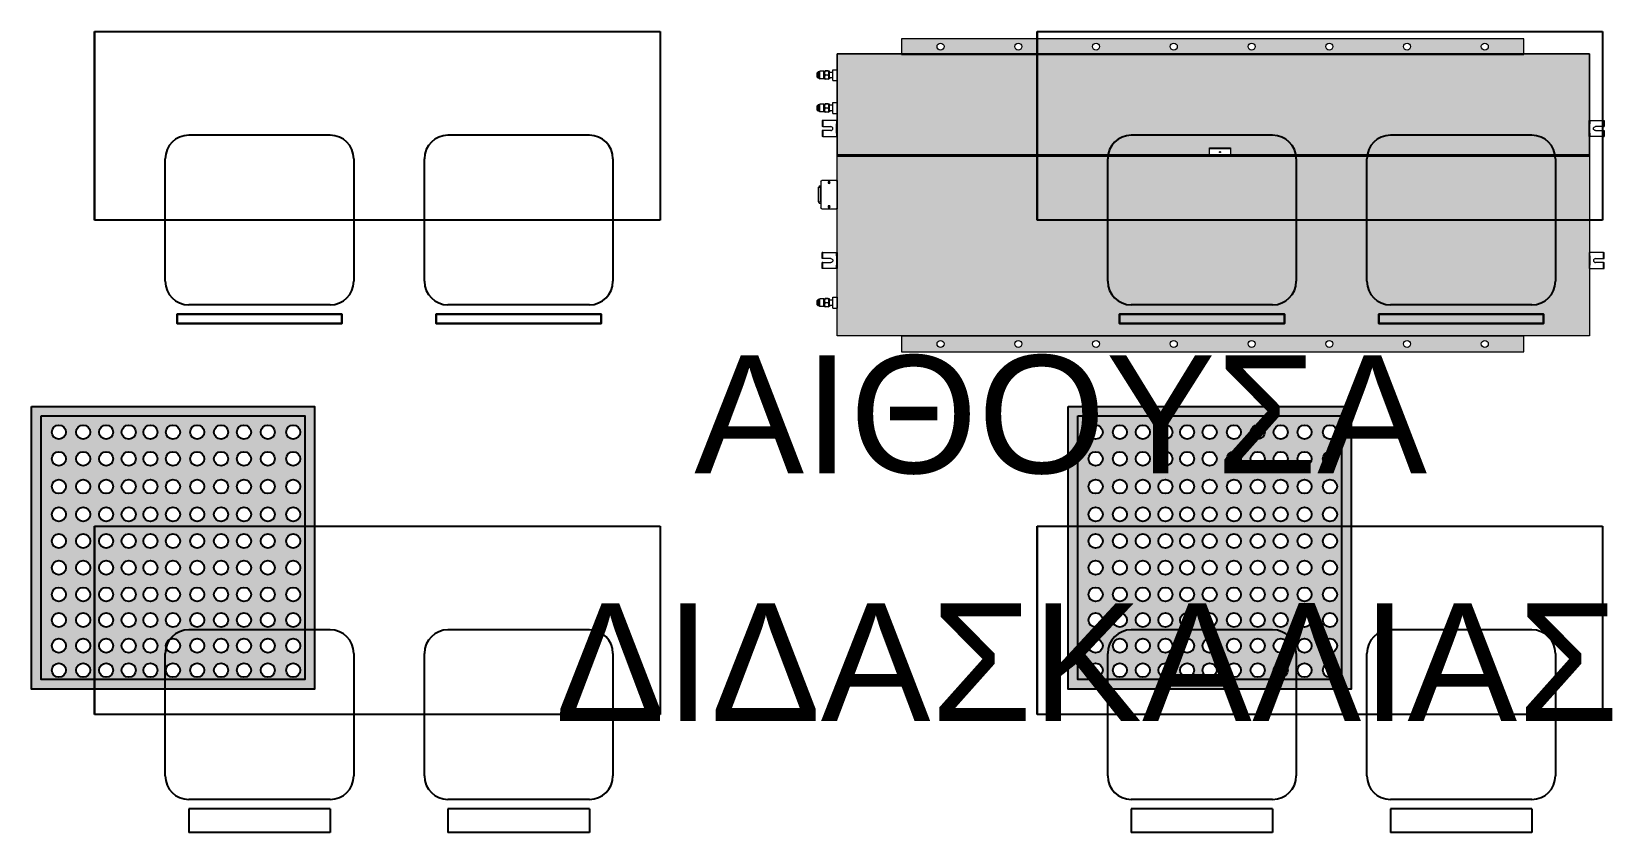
# Model space of a CAD drawing. Header units: metres. Extents: x -11 to 85, y -301 to 135.
# Drawn here: x 41.6 to 44.955, y -54.554 to -52.854 of the extents above; entities that cross this region are included whole.
import ezdxf

# ---------------------------------------------------------------- set-up
doc = ezdxf.new("R2010")
doc.units = ezdxf.units.M
doc.header["$LTSCALE"] = 0.036
doc.layers.add('arxitek borofos', color=252, linetype='Continuous')
doc.layers.add('HLEK_FL001_SYMBOLS', color=230, linetype='Continuous')
doc.layers.add('axel', color=170, linetype='Continuous', lineweight=0)
doc.styles.add('COMU-N', font='arial.ttf')

# ---------------------------------------------------------------- blocks, each defined once
blk = doc.blocks.new('led 46W tetragono')
at = {"layer": 'HLEK_FL001_SYMBOLS'}
h = blk.add_hatch(color=256, dxfattribs=at)
h.dxf.hatch_style = 1
h.paths.add_polyline_path([(104.7283, -8.1225), (104.7283, -8.7225), (105.3283, -8.7225), (105.3283, -8.1225)])
h.paths.add_polyline_path([(105.3083, -8.1425), (105.3083, -8.7025), (104.7483, -8.7025), (104.7483, -8.1425)], flags=16)
h.paths.add_polyline_path([(104.9493, -8.1771, -1), (104.9193, -8.1771, -1)], flags=0)
h.paths.add_polyline_path([(104.9954, -8.1771, -1), (104.9654, -8.1771, -1)], flags=0)
h.paths.add_polyline_path([(104.9014, -8.1771, -1), (104.8714, -8.1771, -1)], flags=0)
h.paths.add_polyline_path([(105.0432, -8.1771, -1), (105.0133, -8.1771, -1)], flags=0)
h.paths.add_polyline_path([(104.9493, -8.2338, -1), (104.9193, -8.2338, -1)], flags=0)
h.paths.add_polyline_path([(104.9954, -8.2338, -1), (104.9654, -8.2338, -1)], flags=0)
h.paths.add_polyline_path([(104.9014, -8.2338, -1), (104.8714, -8.2338, -1)], flags=0)
h.paths.add_polyline_path([(104.8526, -8.1771, -1), (104.8227, -8.1771, -1)], flags=0)
h.paths.add_polyline_path([(105.0432, -8.2338, -1), (105.0133, -8.2338, -1)], flags=0)
h.paths.add_polyline_path([(105.0946, -8.1771, -1), (105.0647, -8.1771, -1)], flags=0)
h.paths.add_polyline_path([(104.8526, -8.2338, -1), (104.8227, -8.2338, -1)], flags=0)
h.paths.add_polyline_path([(105.0946, -8.2338, -1), (105.0647, -8.2338, -1)], flags=0)
h.paths.add_polyline_path([(104.9493, -8.2927, -1), (104.9193, -8.2927, -1)], flags=0)
h.paths.add_polyline_path([(104.9954, -8.2927, -1), (104.9654, -8.2927, -1)], flags=0)
h.paths.add_polyline_path([(104.8012, -8.1771, -1), (104.7713, -8.1771, -1)], flags=0)
h.paths.add_polyline_path([(104.9014, -8.2927, -1), (104.8714, -8.2927, -1)], flags=0)
h.paths.add_polyline_path([(105.0432, -8.2927, -1), (105.0133, -8.2927, -1)], flags=0)
h.paths.add_polyline_path([(105.1452, -8.1771, -1), (105.1152, -8.1771, -1)], flags=0)
h.paths.add_polyline_path([(104.8012, -8.2338, -1), (104.7713, -8.2338, -1)], flags=0)
h.paths.add_polyline_path([(104.8526, -8.2927, -1), (104.8227, -8.2927, -1)], flags=0)
h.paths.add_polyline_path([(105.1452, -8.2338, -1), (105.1152, -8.2338, -1)], flags=0)
h.paths.add_polyline_path([(105.0946, -8.2927, -1), (105.0647, -8.2927, -1)], flags=0)
h.paths.add_polyline_path([(104.9493, -8.3517, -1), (104.9193, -8.3517, -1)], flags=0)
h.paths.add_polyline_path([(104.9954, -8.3517, -1), (104.9654, -8.3517, -1)], flags=0)
h.paths.add_polyline_path([(105.1939, -8.1771, -1), (105.164, -8.1771, -1)], flags=0)
h.paths.add_polyline_path([(104.9014, -8.3517, -1), (104.8714, -8.3517, -1)], flags=0)
h.paths.add_polyline_path([(105.0432, -8.3517, -1), (105.0133, -8.3517, -1)], flags=0)
h.paths.add_polyline_path([(104.8012, -8.2927, -1), (104.7713, -8.2927, -1)], flags=0)
h.paths.add_polyline_path([(105.1452, -8.2927, -1), (105.1152, -8.2927, -1)], flags=0)
h.paths.add_polyline_path([(105.1939, -8.2338, -1), (105.164, -8.2338, -1)], flags=0)
h.paths.add_polyline_path([(104.8526, -8.3517, -1), (104.8227, -8.3517, -1)], flags=0)
h.paths.add_polyline_path([(105.0946, -8.3517, -1), (105.0647, -8.3517, -1)], flags=0)
h.paths.add_polyline_path([(105.1939, -8.2927, -1), (105.164, -8.2927, -1)], flags=0)
h.paths.add_polyline_path([(105.2445, -8.1771, -1), (105.2145, -8.1771, -1)], flags=0)
h.paths.add_polyline_path([(104.8012, -8.3517, -1), (104.7713, -8.3517, -1)], flags=0)
h.paths.add_polyline_path([(104.9493, -8.4083, -1), (104.9193, -8.4083, -1)], flags=0)
h.paths.add_polyline_path([(104.9954, -8.4083, -1), (104.9654, -8.4083, -1)], flags=0)
h.paths.add_polyline_path([(105.1452, -8.3517, -1), (105.1152, -8.3517, -1)], flags=0)
h.paths.add_polyline_path([(104.9014, -8.4083, -1), (104.8714, -8.4083, -1)], flags=0)
h.paths.add_polyline_path([(105.0432, -8.4083, -1), (105.0133, -8.4083, -1)], flags=0)
h.paths.add_polyline_path([(105.2445, -8.2338, -1), (105.2145, -8.2338, -1)], flags=0)
h.paths.add_polyline_path([(104.8526, -8.4083, -1), (104.8227, -8.4083, -1)], flags=0)
h.paths.add_polyline_path([(105.0946, -8.4083, -1), (105.0647, -8.4083, -1)], flags=0)
h.paths.add_polyline_path([(105.1939, -8.3517, -1), (105.164, -8.3517, -1)], flags=0)
h.paths.add_polyline_path([(105.2445, -8.2927, -1), (105.2145, -8.2927, -1)], flags=0)
h.paths.add_polyline_path([(104.8012, -8.4083, -1), (104.7713, -8.4083, -1)], flags=0)
h.paths.add_polyline_path([(105.1452, -8.4083, -1), (105.1152, -8.4083, -1)], flags=0)
h.paths.add_polyline_path([(105.2985, -8.1771, -1), (105.2686, -8.1771, -1)], flags=0)
h.paths.add_polyline_path([(104.9493, -8.465, -1), (104.9193, -8.465, -1)], flags=0)
h.paths.add_polyline_path([(104.9954, -8.465, -1), (104.9654, -8.465, -1)], flags=0)
h.paths.add_polyline_path([(104.9014, -8.465, -1), (104.8714, -8.465, -1)], flags=0)
h.paths.add_polyline_path([(105.0432, -8.465, -1), (105.0133, -8.465, -1)], flags=0)
h.paths.add_polyline_path([(105.2985, -8.2338, -1), (105.2686, -8.2338, -1)], flags=0)
h.paths.add_polyline_path([(105.2445, -8.3517, -1), (105.2145, -8.3517, -1)], flags=0)
h.paths.add_polyline_path([(104.8526, -8.465, -1), (104.8227, -8.465, -1)], flags=0)
h.paths.add_polyline_path([(105.1939, -8.4083, -1), (105.164, -8.4083, -1)], flags=0)
h.paths.add_polyline_path([(105.0946, -8.465, -1), (105.0647, -8.465, -1)], flags=0)
h.paths.add_polyline_path([(105.2985, -8.2927, -1), (105.2686, -8.2927, -1)], flags=0)
h.paths.add_polyline_path([(104.8012, -8.465, -1), (104.7713, -8.465, -1)], flags=0)
h.paths.add_polyline_path([(105.1452, -8.465, -1), (105.1152, -8.465, -1)], flags=0)
h.paths.add_polyline_path([(105.2445, -8.4083, -1), (105.2145, -8.4083, -1)], flags=0)
h.paths.add_polyline_path([(104.9493, -8.5217, -1), (104.9193, -8.5217, -1)], flags=0)
h.paths.add_polyline_path([(104.9954, -8.5217, -1), (104.9654, -8.5217, -1)], flags=0)
h.paths.add_polyline_path([(105.2985, -8.3517, -1), (105.2686, -8.3517, -1)], flags=0)
h.paths.add_polyline_path([(104.9014, -8.5217, -1), (104.8714, -8.5217, -1)], flags=0)
h.paths.add_polyline_path([(105.0432, -8.5217, -1), (105.0133, -8.5217, -1)], flags=0)
h.paths.add_polyline_path([(105.1939, -8.465, -1), (105.164, -8.465, -1)], flags=0)
h.paths.add_polyline_path([(104.8526, -8.5217, -1), (104.8227, -8.5217, -1)], flags=0)
h.paths.add_polyline_path([(105.0946, -8.5217, -1), (105.0647, -8.5217, -1)], flags=0)
h.paths.add_polyline_path([(104.8012, -8.5217, -1), (104.7713, -8.5217, -1)], flags=0)
h.paths.add_polyline_path([(105.1452, -8.5217, -1), (105.1152, -8.5217, -1)], flags=0)
h.paths.add_polyline_path([(105.2985, -8.4083, -1), (105.2686, -8.4083, -1)], flags=0)
h.paths.add_polyline_path([(105.2445, -8.465, -1), (105.2145, -8.465, -1)], flags=0)
h.paths.add_polyline_path([(104.9493, -8.5761, -1), (104.9193, -8.5761, -1)], flags=0)
h.paths.add_polyline_path([(104.9954, -8.5761, -1), (104.9654, -8.5761, -1)], flags=0)
h.paths.add_polyline_path([(105.1939, -8.5217, -1), (105.164, -8.5217, -1)], flags=0)
h.paths.add_polyline_path([(104.9014, -8.5761, -1), (104.8714, -8.5761, -1)], flags=0)
h.paths.add_polyline_path([(105.0432, -8.5761, -1), (105.0133, -8.5761, -1)], flags=0)
h.paths.add_polyline_path([(104.8526, -8.5761, -1), (104.8227, -8.5761, -1)], flags=0)
h.paths.add_polyline_path([(105.0946, -8.5761, -1), (105.0647, -8.5761, -1)], flags=0)
h.paths.add_polyline_path([(105.2985, -8.465, -1), (105.2686, -8.465, -1)], flags=0)
h.paths.add_polyline_path([(104.8012, -8.5761, -1), (104.7713, -8.5761, -1)], flags=0)
h.paths.add_polyline_path([(105.2445, -8.5217, -1), (105.2145, -8.5217, -1)], flags=0)
h.paths.add_polyline_path([(105.1452, -8.5761, -1), (105.1152, -8.5761, -1)], flags=0)
h.paths.add_polyline_path([(105.1939, -8.5761, -1), (105.164, -8.5761, -1)], flags=0)
h.paths.add_polyline_path([(104.9493, -8.6305, -1), (104.9193, -8.6305, -1)], flags=0)
h.paths.add_polyline_path([(104.9954, -8.6305, -1), (104.9654, -8.6305, -1)], flags=0)
h.paths.add_polyline_path([(104.9014, -8.6305, -1), (104.8714, -8.6305, -1)], flags=0)
h.paths.add_polyline_path([(105.0432, -8.6305, -1), (105.0133, -8.6305, -1)], flags=0)
h.paths.add_polyline_path([(105.2985, -8.5217, -1), (105.2686, -8.5217, -1)], flags=0)
h.paths.add_polyline_path([(104.8526, -8.6305, -1), (104.8227, -8.6305, -1)], flags=0)
h.paths.add_polyline_path([(105.0946, -8.6305, -1), (105.0647, -8.6305, -1)], flags=0)
h.paths.add_polyline_path([(105.2445, -8.5761, -1), (105.2145, -8.5761, -1)], flags=0)
h.paths.add_polyline_path([(104.8012, -8.6305, -1), (104.7713, -8.6305, -1)], flags=0)
h.paths.add_polyline_path([(105.1452, -8.6305, -1), (105.1152, -8.6305, -1)], flags=0)
h.paths.add_polyline_path([(105.1939, -8.6305, -1), (105.164, -8.6305, -1)], flags=0)
h.paths.add_polyline_path([(104.9493, -8.6826, -1), (104.9193, -8.6826, -1)], flags=0)
h.paths.add_polyline_path([(104.9954, -8.6826, -1), (104.9654, -8.6826, -1)], flags=0)
h.paths.add_polyline_path([(105.2985, -8.5761, -1), (105.2686, -8.5761, -1)], flags=0)
h.paths.add_polyline_path([(104.9014, -8.6826, -1), (104.8714, -8.6826, -1)], flags=0)
h.paths.add_polyline_path([(105.0432, -8.6826, -1), (105.0133, -8.6826, -1)], flags=0)
h.paths.add_polyline_path([(104.8526, -8.6826, -1), (104.8227, -8.6826, -1)], flags=0)
h.paths.add_polyline_path([(105.0946, -8.6826, -1), (105.0647, -8.6826, -1)], flags=0)
h.paths.add_polyline_path([(105.2445, -8.6305, -1), (105.2145, -8.6305, -1)], flags=0)
h.paths.add_polyline_path([(104.8012, -8.6826, -1), (104.7713, -8.6826, -1)], flags=0)
h.paths.add_polyline_path([(105.1452, -8.6826, -1), (105.1152, -8.6826, -1)], flags=0)
h.paths.add_polyline_path([(105.1939, -8.6826, -1), (105.164, -8.6826, -1)], flags=0)
h.paths.add_polyline_path([(105.2985, -8.6305, -1), (105.2686, -8.6305, -1)], flags=0)
h.paths.add_polyline_path([(105.2445, -8.6826, -1), (105.2145, -8.6826, -1)], flags=0)
h.paths.add_polyline_path([(105.2985, -8.6826, -1), (105.2686, -8.6826, -1)], flags=0)
h = blk.add_hatch(color=181, dxfattribs=at)
h.dxf.hatch_style = 1
h.paths.add_polyline_path([(104.7483, -8.1425), (104.7483, -8.7025), (105.3083, -8.7025), (105.3083, -8.1425)])
h.paths.add_polyline_path([(104.9954, -8.3517, -1), (104.9654, -8.3517, -1)], flags=16)
h.paths.add_polyline_path([(105.0432, -8.3517, -1), (105.0133, -8.3517, -1)], flags=16)
h.paths.add_polyline_path([(104.9654, -8.2927, -1), (104.9954, -8.2927, -1)], flags=16)
h.paths.add_polyline_path([(105.0133, -8.2927, -1), (105.0432, -8.2927, -1)], flags=16)
h.paths.add_polyline_path([(104.9493, -8.3517, -1), (104.9193, -8.3517, -1)], flags=16)
h.paths.add_polyline_path([(104.9193, -8.2927, -1), (104.9493, -8.2927, -1)], flags=16)
h.paths.add_polyline_path([(105.0946, -8.3517, -1), (105.0647, -8.3517, -1)], flags=16)
h.paths.add_polyline_path([(105.0647, -8.2927, -1), (105.0946, -8.2927, -1)], flags=16)
h.paths.add_polyline_path([(104.9954, -8.4083, -1), (104.9654, -8.4083, -1)], flags=16)
h.paths.add_polyline_path([(105.0432, -8.4083, -1), (105.0133, -8.4083, -1)], flags=16)
h.paths.add_polyline_path([(104.9654, -8.2338, -1), (104.9954, -8.2338, -1)], flags=16)
h.paths.add_polyline_path([(105.0133, -8.2338, -1), (105.0432, -8.2338, -1)], flags=16)
h.paths.add_polyline_path([(104.9493, -8.4083, -1), (104.9193, -8.4083, -1)], flags=16)
h.paths.add_polyline_path([(105.0946, -8.4083, -1), (105.0647, -8.4083, -1)], flags=16)
h.paths.add_polyline_path([(104.9193, -8.2338, -1), (104.9493, -8.2338, -1)], flags=16)
h.paths.add_polyline_path([(105.0647, -8.2338, -1), (105.0946, -8.2338, -1)], flags=16)
h.paths.add_polyline_path([(104.9014, -8.3517, -1), (104.8714, -8.3517, -1)], flags=16)
h.paths.add_polyline_path([(104.8714, -8.2927, -1), (104.9014, -8.2927, -1)], flags=16)
h.paths.add_polyline_path([(105.1452, -8.3517, -1), (105.1152, -8.3517, -1)], flags=16)
h.paths.add_polyline_path([(105.1152, -8.2927, -1), (105.1452, -8.2927, -1)], flags=16)
h.paths.add_polyline_path([(104.9954, -8.465, -1), (104.9654, -8.465, -1)], flags=16)
h.paths.add_polyline_path([(105.0432, -8.465, -1), (105.0133, -8.465, -1)], flags=16)
h.paths.add_polyline_path([(104.9014, -8.4083, -1), (104.8714, -8.4083, -1)], flags=16)
h.paths.add_polyline_path([(104.8714, -8.2338, -1), (104.9014, -8.2338, -1)], flags=16)
h.paths.add_polyline_path([(104.9654, -8.1771, -1), (104.9954, -8.1771, -1)], flags=16)
h.paths.add_polyline_path([(105.0133, -8.1771, -1), (105.0432, -8.1771, -1)], flags=16)
h.paths.add_polyline_path([(105.1452, -8.4083, -1), (105.1152, -8.4083, -1)], flags=16)
h.paths.add_polyline_path([(104.9493, -8.465, -1), (104.9193, -8.465, -1)], flags=16)
h.paths.add_polyline_path([(105.1152, -8.2338, -1), (105.1452, -8.2338, -1)], flags=16)
h.paths.add_polyline_path([(105.0946, -8.465, -1), (105.0647, -8.465, -1)], flags=16)
h.paths.add_polyline_path([(104.9193, -8.1771, -1), (104.9493, -8.1771, -1)], flags=16)
h.paths.add_polyline_path([(105.0647, -8.1771, -1), (105.0946, -8.1771, -1)], flags=16)
h.paths.add_polyline_path([(104.8526, -8.3517, -1), (104.8227, -8.3517, -1)], flags=16)
h.paths.add_polyline_path([(104.8227, -8.2927, -1), (104.8526, -8.2927, -1)], flags=16)
h.paths.add_polyline_path([(105.1939, -8.3517, -1), (105.164, -8.3517, -1)], flags=16)
h.paths.add_polyline_path([(105.164, -8.2927, -1), (105.1939, -8.2927, -1)], flags=16)
h.paths.add_polyline_path([(104.9014, -8.465, -1), (104.8714, -8.465, -1)], flags=16)
h.paths.add_polyline_path([(104.8526, -8.4083, -1), (104.8227, -8.4083, -1)], flags=16)
h.paths.add_polyline_path([(105.1452, -8.465, -1), (105.1152, -8.465, -1)], flags=16)
h.paths.add_polyline_path([(104.8714, -8.1771, -1), (104.9014, -8.1771, -1)], flags=16)
h.paths.add_polyline_path([(104.8227, -8.2338, -1), (104.8526, -8.2338, -1)], flags=16)
h.paths.add_polyline_path([(105.1939, -8.4083, -1), (105.164, -8.4083, -1)], flags=16)
h.paths.add_polyline_path([(105.1152, -8.1771, -1), (105.1452, -8.1771, -1)], flags=16)
h.paths.add_polyline_path([(104.9954, -8.5217, -1), (104.9654, -8.5217, -1)], flags=16)
h.paths.add_polyline_path([(105.0432, -8.5217, -1), (105.0133, -8.5217, -1)], flags=16)
h.paths.add_polyline_path([(105.164, -8.2338, -1), (105.1939, -8.2338, -1)], flags=16)
h.paths.add_polyline_path([(104.9493, -8.5217, -1), (104.9193, -8.5217, -1)], flags=16)
h.paths.add_polyline_path([(105.0946, -8.5217, -1), (105.0647, -8.5217, -1)], flags=16)
h.paths.add_polyline_path([(104.8526, -8.465, -1), (104.8227, -8.465, -1)], flags=16)
h.paths.add_polyline_path([(104.8012, -8.3517, -1), (104.7713, -8.3517, -1)], flags=16)
h.paths.add_polyline_path([(104.7713, -8.2927, -1), (104.8012, -8.2927, -1)], flags=16)
h.paths.add_polyline_path([(104.8227, -8.1771, -1), (104.8526, -8.1771, -1)], flags=16)
h.paths.add_polyline_path([(105.1939, -8.465, -1), (105.164, -8.465, -1)], flags=16)
h.paths.add_polyline_path([(105.2445, -8.3517, -1), (105.2145, -8.3517, -1)], flags=16)
h.paths.add_polyline_path([(104.9014, -8.5217, -1), (104.8714, -8.5217, -1)], flags=16)
h.paths.add_polyline_path([(105.2145, -8.2927, -1), (105.2445, -8.2927, -1)], flags=16)
h.paths.add_polyline_path([(105.164, -8.1771, -1), (105.1939, -8.1771, -1)], flags=16)
h.paths.add_polyline_path([(104.8012, -8.4083, -1), (104.7713, -8.4083, -1)], flags=16)
h.paths.add_polyline_path([(105.1452, -8.5217, -1), (105.1152, -8.5217, -1)], flags=16)
h.paths.add_polyline_path([(104.7713, -8.2338, -1), (104.8012, -8.2338, -1)], flags=16)
h.paths.add_polyline_path([(105.2445, -8.4083, -1), (105.2145, -8.4083, -1)], flags=16)
h.paths.add_polyline_path([(105.2145, -8.2338, -1), (105.2445, -8.2338, -1)], flags=16)
h.paths.add_polyline_path([(104.9954, -8.5761, -1), (104.9654, -8.5761, -1)], flags=16)
h.paths.add_polyline_path([(105.0432, -8.5761, -1), (105.0133, -8.5761, -1)], flags=16)
h.paths.add_polyline_path([(104.8526, -8.5217, -1), (104.8227, -8.5217, -1)], flags=16)
h.paths.add_polyline_path([(104.8012, -8.465, -1), (104.7713, -8.465, -1)], flags=16)
h.paths.add_polyline_path([(104.9493, -8.5761, -1), (104.9193, -8.5761, -1)], flags=16)
h.paths.add_polyline_path([(105.0946, -8.5761, -1), (105.0647, -8.5761, -1)], flags=16)
h.paths.add_polyline_path([(105.1939, -8.5217, -1), (105.164, -8.5217, -1)], flags=16)
h.paths.add_polyline_path([(104.7713, -8.1771, -1), (104.8012, -8.1771, -1)], flags=16)
h.paths.add_polyline_path([(105.2445, -8.465, -1), (105.2145, -8.465, -1)], flags=16)
h.paths.add_polyline_path([(105.2145, -8.1771, -1), (105.2445, -8.1771, -1)], flags=16)
h.paths.add_polyline_path([(104.9014, -8.5761, -1), (104.8714, -8.5761, -1)], flags=16)
h.paths.add_polyline_path([(105.1452, -8.5761, -1), (105.1152, -8.5761, -1)], flags=16)
h.paths.add_polyline_path([(105.2985, -8.3517, -1), (105.2686, -8.3517, -1)], flags=16)
h.paths.add_polyline_path([(105.2686, -8.2927, -1), (105.2985, -8.2927, -1)], flags=16)
h.paths.add_polyline_path([(105.2985, -8.4083, -1), (105.2686, -8.4083, -1)], flags=16)
h.paths.add_polyline_path([(104.8012, -8.5217, -1), (104.7713, -8.5217, -1)], flags=16)
h.paths.add_polyline_path([(105.2686, -8.2338, -1), (105.2985, -8.2338, -1)], flags=16)
h.paths.add_polyline_path([(105.2445, -8.5217, -1), (105.2145, -8.5217, -1)], flags=16)
h.paths.add_polyline_path([(104.8526, -8.5761, -1), (104.8227, -8.5761, -1)], flags=16)
h.paths.add_polyline_path([(104.9954, -8.6305, -1), (104.9654, -8.6305, -1)], flags=16)
h.paths.add_polyline_path([(105.1939, -8.5761, -1), (105.164, -8.5761, -1)], flags=16)
h.paths.add_polyline_path([(105.0432, -8.6305, -1), (105.0133, -8.6305, -1)], flags=16)
h.paths.add_polyline_path([(104.9493, -8.6305, -1), (104.9193, -8.6305, -1)], flags=16)
h.paths.add_polyline_path([(105.2985, -8.465, -1), (105.2686, -8.465, -1)], flags=16)
h.paths.add_polyline_path([(105.0946, -8.6305, -1), (105.0647, -8.6305, -1)], flags=16)
h.paths.add_polyline_path([(105.2686, -8.1771, -1), (105.2985, -8.1771, -1)], flags=16)
h.paths.add_polyline_path([(104.9014, -8.6305, -1), (104.8714, -8.6305, -1)], flags=16)
h.paths.add_polyline_path([(105.1452, -8.6305, -1), (105.1152, -8.6305, -1)], flags=16)
h.paths.add_polyline_path([(104.8012, -8.5761, -1), (104.7713, -8.5761, -1)], flags=16)
h.paths.add_polyline_path([(105.2445, -8.5761, -1), (105.2145, -8.5761, -1)], flags=16)
h.paths.add_polyline_path([(105.2985, -8.5217, -1), (105.2686, -8.5217, -1)], flags=16)
h.paths.add_polyline_path([(104.8526, -8.6305, -1), (104.8227, -8.6305, -1)], flags=16)
h.paths.add_polyline_path([(105.1939, -8.6305, -1), (105.164, -8.6305, -1)], flags=16)
h.paths.add_polyline_path([(104.9954, -8.6826, -1), (104.9654, -8.6826, -1)], flags=16)
h.paths.add_polyline_path([(105.0432, -8.6826, -1), (105.0133, -8.6826, -1)], flags=16)
h.paths.add_polyline_path([(104.9493, -8.6826, -1), (104.9193, -8.6826, -1)], flags=16)
h.paths.add_polyline_path([(105.0946, -8.6826, -1), (105.0647, -8.6826, -1)], flags=16)
h.paths.add_polyline_path([(104.8012, -8.6305, -1), (104.7713, -8.6305, -1)], flags=16)
h.paths.add_polyline_path([(104.9014, -8.6826, -1), (104.8714, -8.6826, -1)], flags=16)
h.paths.add_polyline_path([(105.2985, -8.5761, -1), (105.2686, -8.5761, -1)], flags=16)
h.paths.add_polyline_path([(105.1452, -8.6826, -1), (105.1152, -8.6826, -1)], flags=16)
h.paths.add_polyline_path([(105.2445, -8.6305, -1), (105.2145, -8.6305, -1)], flags=16)
h.paths.add_polyline_path([(104.8526, -8.6826, -1), (104.8227, -8.6826, -1)], flags=16)
h.paths.add_polyline_path([(105.1939, -8.6826, -1), (105.164, -8.6826, -1)], flags=16)
h.paths.add_polyline_path([(105.2985, -8.6305, -1), (105.2686, -8.6305, -1)], flags=16)
h.paths.add_polyline_path([(104.8012, -8.6826, -1), (104.7713, -8.6826, -1)], flags=16)
h.paths.add_polyline_path([(105.2445, -8.6826, -1), (105.2145, -8.6826, -1)], flags=16)
h.paths.add_polyline_path([(105.2985, -8.6826, -1), (105.2686, -8.6826, -1)], flags=16)
for points in [[(104.7283, -8.1225), (105.3283, -8.1225), (105.3283, -8.7225), (104.7283, -8.7225)], [(104.7483, -8.1425), (105.3083, -8.1425), (105.3083, -8.7025), (104.7483, -8.7025)]]:
    blk.add_lwpolyline(points, close=True, dxfattribs=at)
for centre in [(104.7862, -8.1771), (104.8377, -8.1771), (104.8864, -8.1771), (104.9343, -8.1771), (104.9804, -8.1771), (105.0282, -8.1771), (105.0797, -8.1771), (105.1302, -8.1771), (105.1789, -8.1771), (105.2295, -8.1771), (105.2835, -8.1771), (104.7862, -8.2338), (104.8377, -8.2338), (104.8864, -8.2338), (104.9343, -8.2338), (104.9804, -8.2338), (105.0282, -8.2338), (105.0797, -8.2338), (105.1302, -8.2338), (105.1789, -8.2338), (105.2295, -8.2338), (105.2835, -8.2338), (104.7862, -8.2927), (104.8377, -8.2927), (104.8864, -8.2927), (104.9343, -8.2927), (104.9804, -8.2927), (105.0282, -8.2927), (105.0797, -8.2927), (105.1302, -8.2927), (105.1789, -8.2927), (105.2295, -8.2927), (105.2835, -8.2927), (104.7862, -8.3517), (104.8377, -8.3517), (104.8864, -8.3517), (104.9343, -8.3517), (104.9804, -8.3517), (105.0282, -8.3517), (105.0797, -8.3517), (105.1302, -8.3517), (105.1789, -8.3517), (105.2295, -8.3517), (105.2835, -8.3517), (104.7862, -8.4083), (104.8377, -8.4083), (104.8864, -8.4083), (104.9343, -8.4083), (104.9804, -8.4083), (105.0282, -8.4083), (105.0797, -8.4083), (105.1302, -8.4083), (105.1789, -8.4083), (105.2295, -8.4083), (105.2835, -8.4083), (104.7862, -8.465), (104.8377, -8.465), (104.8864, -8.465), (104.9343, -8.465), (104.9804, -8.465), (105.0282, -8.465), (105.0797, -8.465), (105.1302, -8.465), (105.1789, -8.465), (105.2295, -8.465), (105.2835, -8.465), (104.7862, -8.5217), (104.8377, -8.5217), (104.8864, -8.5217), (104.9343, -8.5217), (104.9804, -8.5217), (105.0282, -8.5217), (105.0797, -8.5217), (105.1302, -8.5217), (105.1789, -8.5217), (105.2295, -8.5217), (105.2835, -8.5217), (104.7862, -8.5761), (104.8377, -8.5761), (104.8864, -8.5761), (104.9343, -8.5761), (104.9804, -8.5761), (105.0282, -8.5761), (105.0797, -8.5761), (105.1302, -8.5761), (105.1789, -8.5761), (105.2295, -8.5761), (105.2835, -8.5761), (104.7862, -8.6305), (104.8377, -8.6305), (104.8864, -8.6305), (104.9343, -8.6305), (104.9804, -8.6305), (105.0282, -8.6305), (105.0797, -8.6305), (105.1302, -8.6305), (105.1789, -8.6305), (105.2295, -8.6305), (105.2835, -8.6305), (104.7862, -8.6826), (104.8377, -8.6826), (104.8864, -8.6826), (104.9343, -8.6826), (104.9804, -8.6826), (105.0282, -8.6826), (105.0797, -8.6826), (105.1302, -8.6826), (105.1789, -8.6826), (105.2295, -8.6826), (105.2835, -8.6826)]:
    blk.add_circle(centre, 0.015, dxfattribs=at)
blk = doc.blocks.new('A$C5A126718')
at = {"layer": 'axel'}
for p, q in [((-0.0317, 0.0343), (-0.0317, 0.0321)), ((-0.0301, 0.0343), (-0.0317, 0.0343)), ((-0.0012, 0.0343), (-0.0301, 0.0343)), ((-0.0301, 0.0343), (-0.0301, 0.0321)), ((-0.0012, 0.0343), (0, 0.0343)), ((-0.0012, 0.0343), (-0.0012, 0.033)), ((0.0004, 0.0271), (0.0004, 0.0343)), ((0.0004, 0.0271), (0.0004, 0.0343)), ((-0.0317, 0.0321), (-0.0317, 0.0236)), ((-0.0317, 0.0321), (-0.0301, 0.0321)), ((-0.0317, 0.0236), (-0.0301, 0.0236)), ((-0.0317, 0.0236), (-0.0317, 0.0214)), ((-0.0301, 0.0214), (-0.0317, 0.0214)), ((-0.0301, 0.0129), (-0.0317, 0.0129)), ((-0.0317, 0.0129), (-0.0317, 0.0107)), ((-0.0317, 0.0107), (-0.0301, 0.0107)), ((-0.0317, 0.0107), (-0.0317, 0.0021)), ((-0.0317, 0.0021), (-0.0301, 0.0021)), ((-0.0317, 0.0021), (-0.0317, 0)), ((-0.0301, 0), (-0.0317, 0)), ((-0.0301, 0.0321), (-0.0301, 0.0236)), ((-0.0301, 0.0236), (-0.0301, 0.0214)), ((-0.0301, 0.0214), (-0.0131, 0.0214)), ((-0.0301, 0.0129), (-0.0301, 0.0107)), ((-0.0131, 0.0129), (-0.0301, 0.0129)), ((-0.0301, 0.0107), (-0.0301, 0.0021)), ((-0.0301, 0.0021), (-0.0301, 0)), ((-0.0301, 0), (-0.0012, 0)), ((-0.0012, 0.033), (-0.0012, 0.03)), ((-0.0012, 0.03), (-0.0012, 0.0271)), ((-0.0012, 0.0271), (0, 0.0271)), ((-0.0012, 0.027), (-0.0012, 0.0271)), ((-0.0012, 0.0073), (-0.0012, 0.027)), ((-0.0012, 0.0071), (-0.0012, 0.0073)), ((-0.0012, 0.0071), (0, 0.0071)), ((-0.0012, 0.0071), (-0.0012, 0.0043)), ((-0.0012, 0.0043), (-0.0012, 0.0013)), ((-0.0012, 0.0013), (-0.0012, 0)), ((-0.0012, 0), (0, 0)), ((0.0004, 0.0211), (0.0004, 0.0271)), ((0.0004, 0.0211), (0.0004, 0.0271)), ((0.0004, 0.0207), (0.0004, 0.0211)), ((0.0004, 0.0207), (0.0004, 0.0211)), ((0.0004, 0.0186), (0.0004, 0.0207)), ((0.0004, 0.0186), (0.0004, 0.0207)), ((0.0004, 0.0157), (0.0004, 0.0186)), ((0.0004, 0.0157), (0.0004, 0.0186)), ((0.0004, 0.0136), (0.0004, 0.0157)), ((0.0004, 0.0136), (0.0004, 0.0157)), ((0.0004, 0.0132), (0.0004, 0.0136)), ((0.0004, 0.0132), (0.0004, 0.0136)), ((0.0004, 0.0071), (0.0004, 0.0132)), ((0.0004, 0.0071), (0.0004, 0.0132)), ((0.0004, 0), (0.0004, 0.0071)), ((0.0004, 0), (0.0004, 0.0071))]:
    blk.add_line(p, q, dxfattribs=at)
blk.add_arc((-0.0131, 0.0171), 0.00429, 270, 90, dxfattribs=at)
blk = doc.blocks.new('A$C3A54651E')
at = {"layer": 'axel'}
for p, q in [((0.0091, 0.0228), (0, 0.0228)), ((0, 0.0228), (0, 0)), ((0.0091, 0), (0, 0)), ((0.0091, 0), (0.0091, 0.0228)), ((0.0091, 0.0171), (0.0162, 0.0171)), ((0.0091, 0.0057), (0.0162, 0.0057)), ((0.0162, 0.019), (0.0166, 0.0193)), ((0.0162, 0.0038), (0.0162, 0.019)), ((0.0162, 0.0038), (0.0166, 0.0035)), ((0.0166, 0.0035), (0.0166, 0.0193)), ((0.0166, 0.0193), (0.0184, 0.0193)), ((0.0166, 0.0035), (0.0184, 0.0035)), ((0.0184, 0.02), (0.0184, 0.0199)), ((0.0184, 0.02), (0.0184, 0.02)), ((0.0184, 0.0199), (0.0184, 0.0193)), ((0.0184, 0.0193), (0.0184, 0.0153)), ((0.0184, 0.0153), (0.0184, 0.0067)), ((0.0184, 0.0067), (0.0184, 0.0035)), ((0.0184, 0.0035), (0.0184, 0.0028)), ((0.0184, 0.0028), (0.0184, 0.0028)), ((0.0191, 0.0202), (0.0254, 0.0202)), ((0.0191, 0.0197), (0.0254, 0.0197)), ((0.0191, 0.0109), (0.0254, 0.0109)), ((0.0191, 0.0026), (0.0254, 0.0026)), ((0.0262, 0.0199), (0.0262, 0.02)), ((0.0262, 0.02), (0.0262, 0.02)), ((0.0262, 0.0182), (0.0262, 0.0199)), ((0.0262, 0.0153), (0.0262, 0.0182)), ((0.0262, 0.0182), (0.0284, 0.0182)), ((0.0262, 0.0067), (0.0262, 0.0153)), ((0.0262, 0.0046), (0.0262, 0.0067)), ((0.0262, 0.0028), (0.0262, 0.0046)), ((0.0262, 0.0046), (0.0284, 0.0046)), ((0.0262, 0.0028), (0.0262, 0.0028)), ((0.0284, 0.0193), (0.037, 0.0193)), ((0.0284, 0.0182), (0.0284, 0.0193)), ((0.0284, 0.0046), (0.0284, 0.0182)), ((0.0284, 0.0035), (0.0284, 0.0046)), ((0.0284, 0.0035), (0.037, 0.0035)), ((0.037, 0.0035), (0.037, 0.0193)), ((0.0373, 0.019), (0.037, 0.0193)), ((0.0373, 0.0037), (0.037, 0.0035)), ((0.0373, 0.0182), (0.0373, 0.019)), ((0.0373, 0.0046), (0.0373, 0.0182)), ((0.0373, 0.0182), (0.0403, 0.0182)), ((0.0373, 0.0037), (0.0373, 0.0046)), ((0.0373, 0.0046), (0.0403, 0.0046)), ((0.0403, 0.0046), (0.0403, 0.0182)), ((0.0423, 0.0162), (0.0403, 0.0182)), ((0.0423, 0.0066), (0.0403, 0.0046)), ((0.0423, 0.0066), (0.0423, 0.0162))]:
    blk.add_line(p, q, dxfattribs=at)
for points in [[(0.0191, 0.0202, 0.004311), (0.019, 0.0202, 0.005535), (0.0188, 0.0202, 0.007292), (0.0187, 0.0201, 0.009929), (0.0186, 0.0201), (0.0186, 0.0201, 0.019665), (0.0185, 0.02, 0.032685), (0.0184, 0.02, 0.060642), (0.0184, 0.02), (0.0184, 0.02)], [(0.0184, 0.0199, 0.159929), (0.0184, 0.0199, 0.090191), (0.0184, 0.0199, 0.0462), (0.0184, 0.0199, 0.02623), (0.0185, 0.0198), (0.0186, 0.0198, 0.013719), (0.0187, 0.0198, 0.009481), (0.0188, 0.0198, 0.006867), (0.0189, 0.0197, 0.005151), (0.0191, 0.0197)], [(0.0191, 0.0197, 0.015295), (0.0188, 0.0186, 0.017604), (0.0186, 0.0175), (0.0185, 0.0169, 0.02245), (0.0184, 0.0158), (0.0184, 0.0153)], [(0.0184, 0.0153, 0.023182), (0.0184, 0.0142, 0.022013), (0.0186, 0.0131), (0.0187, 0.0125, 0.017076), (0.0189, 0.0114), (0.0191, 0.0109)], [(0.0191, 0.0109, 0.016103), (0.0188, 0.0098, 0.018613), (0.0186, 0.0088), (0.0185, 0.0083, 0.023826), (0.0184, 0.0072), (0.0184, 0.0067)], [(0.0184, 0.0067, 0.024647), (0.0184, 0.0057, 0.023359), (0.0186, 0.0046), (0.0187, 0.0041, 0.018023), (0.0189, 0.0031), (0.0191, 0.0026)], [(0.0191, 0.0026, -0.004311), (0.019, 0.0026, -0.005535), (0.0188, 0.0026, -0.007292), (0.0187, 0.0027, -0.009929), (0.0186, 0.0027), (0.0186, 0.0027, -0.019665), (0.0185, 0.0027, -0.032685), (0.0184, 0.0028, -0.060642), (0.0184, 0.0028), (0.0184, 0.0028)], [(0.0262, 0.02, 0.102242), (0.0262, 0.02, 0.051435), (0.0261, 0.02, 0.028507), (0.0261, 0.0201, 0.01755), (0.026, 0.0201), (0.0259, 0.0201, 0.009159), (0.0258, 0.0201, 0.006785), (0.0257, 0.0202, 0.005184), (0.0255, 0.0202), (0.0254, 0.0202)], [(0.0254, 0.0197, 0.004812), (0.0256, 0.0197, 0.00636), (0.0258, 0.0198, 0.008685), (0.0259, 0.0198, 0.012384), (0.026, 0.0198), (0.0261, 0.0198, 0.023143), (0.0261, 0.0199, 0.039656), (0.0262, 0.0199, 0.07579), (0.0262, 0.0199, 0.144125), (0.0262, 0.0199)], [(0.0262, 0.0153, 0.023214), (0.0262, 0.0164, 0.02204), (0.026, 0.0175), (0.0259, 0.018, 0.017046), (0.0256, 0.0191), (0.0254, 0.0197)], [(0.0254, 0.0109, 0.01528), (0.0258, 0.012, 0.017585), (0.026, 0.013), (0.0261, 0.0136, 0.022468), (0.0262, 0.0147), (0.0262, 0.0153)], [(0.0262, 0.0067, 0.024685), (0.0262, 0.0078, 0.023392), (0.026, 0.0088), (0.0259, 0.0093, 0.017988), (0.0256, 0.0103), (0.0254, 0.0109)], [(0.0254, 0.0026, 0.016073), (0.0258, 0.0036, 0.018575), (0.026, 0.0046), (0.0261, 0.0052, 0.023861), (0.0262, 0.0062), (0.0262, 0.0067)], [(0.0262, 0.0028, -0.102242), (0.0262, 0.0028, -0.051435), (0.0261, 0.0028, -0.028507), (0.0261, 0.0027, -0.01755), (0.026, 0.0027), (0.0259, 0.0027, -0.009159), (0.0258, 0.0026, -0.006785), (0.0257, 0.0026, -0.005184), (0.0255, 0.0026), (0.0254, 0.0026)]]:
    blk.add_lwpolyline(points, format="xyb", dxfattribs=at)
blk = doc.blocks.new('A$C531E15D6')
at = {"layer": 'axel'}
for p, q in [((-0.0003, 0.0241), (-0.0003, -0.0359)), ((-0.0003, 0.0241), (0.0009, 0.0241)), ((-0.0003, 0.0134), (0, 0.0134)), ((-0.0003, 0.0113), (0, 0.0113)), ((-0.0003, 0.0066), (-0.0003, 0.0031)), ((-0.0003, 0.0066), (-0.0003, 0.0031)), ((0, 0.0059), (-0.0003, 0.0059)), ((-0.0003, 0.0031), (-0.0003, -0.0276)), ((0.0021, 0.0241), (0, 0.022)), ((0, 0.0059), (0, 0.022)), ((0, -0.0059), (0, 0.0059)), ((0, -0.0059), (0, 0.0059)), ((0.0012, 0.0241), (0.0009, 0.0241)), ((0.0012, 0.0241), (0.0009, 0.0241)), ((0.0012, 0.0241), (0.0021, 0.0241)), ((0.0021, 0.0241), (0.0321, 0.0241)), ((0.0021, 0.0241), (0.0321, 0.0241)), ((0.0321, 0.0241), (0.0343, 0.022)), ((0.0343, 0.022), (0.0343, 0.0134)), ((0.0343, 0.022), (0.0343, 0.0134)), ((0.0343, 0.0134), (0.0343, -0.0251)), ((0.0343, 0.0134), (0.0343, -0.0251)), ((0.038, 0.0127), (0.0343, 0.0128)), ((0.0347, 0.0056), (0.0343, 0.0056)), ((0.0347, 0.0056), (0.0347, -0.0059)), ((0.0357, 0.0099), (0.0357, 0.0045)), ((0.04, 0.0099), (0.0357, 0.0099)), ((0.0357, 0.0045), (0.0357, 0.0038)), ((0.0357, 0.0045), (0.0357, 0.0038)), ((0.0357, 0.0038), (0.0357, -0.0059)), ((0.0357, 0.0038), (0.0357, -0.0059)), ((0.038, 0.0127), (0.038, 0.0099)), ((0.04, 0.0099), (0.04, -0.0059)), ((0, -0.0176), (-0.0003, -0.0176)), ((-0.0003, -0.023), (0, -0.023)), ((-0.0003, -0.0251), (0, -0.0251)), ((-0.0003, -0.0276), (-0.0003, -0.0312)), ((-0.0003, -0.0276), (-0.0003, -0.0312)), ((0, -0.0176), (0, -0.0059)), ((0, -0.0176), (0, -0.0059)), ((0, -0.0337), (0, -0.0176)), ((0.0347, -0.0173), (0.0343, -0.0173)), ((0.038, -0.0244), (0.0343, -0.0245)), ((0.0343, -0.0251), (0.0343, -0.0337)), ((0.0343, -0.0251), (0.0343, -0.0337)), ((0.0347, -0.0059), (0.0347, -0.0173)), ((0.0357, -0.0059), (0.0357, -0.0155)), ((0.0357, -0.0059), (0.0357, -0.0155)), ((0.0357, -0.0155), (0.0357, -0.0162)), ((0.0357, -0.0155), (0.0357, -0.0162)), ((0.0357, -0.0162), (0.0357, -0.0216)), ((0.04, -0.0216), (0.0357, -0.0216)), ((0.038, -0.0244), (0.038, -0.0216)), ((0.04, -0.0059), (0.04, -0.0216)), ((-0.0003, -0.0359), (0.0021, -0.0359)), ((0.0021, -0.0359), (0, -0.0337)), ((0.0321, -0.0359), (0.0021, -0.0359)), ((0.0321, -0.0359), (0.0021, -0.0359)), ((0.0343, -0.0337), (0.0321, -0.0359))]:
    blk.add_line(p, q, dxfattribs=at)
for centre, radius in [((0.0171, 0.0199), 0.00214), ((0.0171, 0.0199), 0.00111), ((0.0171, -0.0316), 0.00214), ((0.0171, -0.0316), 0.00111)]:
    blk.add_circle(centre, radius, dxfattribs=at)
for centre, radius, start, end in [((0.0321, 0.022), 0.00214, 0, 90), ((0.0346, 0.0045), 0.00107, 0, 89.5416), ((0.0346, -0.0162), 0.00107, 270.4584, 0), ((0.0321, -0.0337), 0.00214, 270, 0)]:
    blk.add_arc(centre, radius, start, end, dxfattribs=at)
blk = doc.blocks.new('FCU 10 KANALATO')
at = {"layer": 'axel'}
h = blk.add_hatch(color=211, dxfattribs=at)
h.paths.add_polyline_path([(47988.1338, 13560.164), (47988.1338, 13560.197), (47986.8138, 13560.197), (47986.8138, 13560.164)])
h.paths.add_polyline_path([(47987.5563, 13560.1878, -1), (47987.5563, 13560.1731, -1)], flags=16)
h.paths.add_polyline_path([(47987.3913, 13560.1731, -1), (47987.3913, 13560.1878, -1)], flags=16)
h.paths.add_polyline_path([(47987.7213, 13560.1878, -1), (47987.7213, 13560.1731, -1)], flags=16)
h.paths.add_polyline_path([(47987.2263, 13560.1731, -1), (47987.2263, 13560.1878, -1)], flags=16)
h.paths.add_polyline_path([(47987.8863, 13560.1878, -1), (47987.8863, 13560.1731, -1)], flags=16)
h.paths.add_polyline_path([(47987.0613, 13560.1731, -1), (47987.0613, 13560.1878, -1)], flags=16)
h.paths.add_polyline_path([(47988.0513, 13560.1878, -1), (47988.0513, 13560.1731, -1)], flags=16)
h.paths.add_polyline_path([(47986.8963, 13560.1731, -1), (47986.8963, 13560.1878, -1)], flags=16)
for color, points in [(150, [(47986.6743, 13560.1633), (47986.6743, 13560.0206), (47986.6751, 13560.0206), (47986.6751, 13560.0135), (47986.6751, 13560.0074), (47986.6751, 13560.007), (47986.6751, 13560.002), (47986.6751, 13559.9935), (47986.6751, 13559.9863), (47986.6743, 13559.9863), (47986.6743, 13559.782), (47987.7792, 13559.782), (47988.2671, 13559.782), (47988.2671, 13559.782), (47988.2704, 13559.782), (47988.2704, 13560.1633)]), (151, [(47988.2705, 13559.5646), (47988.2705, 13559.5982), (47988.2705, 13559.5982), (47988.2705, 13559.621), (47988.2705, 13559.621), (47988.2705, 13559.6682), (47988.2705, 13559.6682), (47988.2705, 13559.691), (47988.2705, 13559.691), (47988.2705, 13559.7061), (47988.2705, 13559.7061), (47988.2705, 13559.7132), (47988.2705, 13559.7193), (47988.2705, 13559.7196), (47988.2705, 13559.7246), (47988.2705, 13559.7332), (47988.2705, 13559.7403), (47988.2705, 13559.7403), (47988.2705, 13559.7785), (47987.4805, 13559.7785), (47987.4805, 13559.7638), (47987.4362, 13559.7638), (47987.4362, 13559.7785), (47986.6743, 13559.7785), (47986.6743, 13559.7403), (47986.6751, 13559.7403), (47986.6751, 13559.7332), (47986.6751, 13559.7271), (47986.6751, 13559.7218), (47986.6751, 13559.7193), (47986.6751, 13559.7132), (47986.6751, 13559.7061), (47986.6743, 13559.7061), (47986.6743, 13559.5646)])]:
    blk.add_hatch(color=color, dxfattribs=at).paths.add_polyline_path(points)
h = blk.add_hatch(color=211, dxfattribs=at)
h.paths.add_polyline_path([(47988.1338, 13559.5327), (47988.1338, 13559.5657), (47986.8138, 13559.5657), (47986.8138, 13559.5327)])
h.paths.add_polyline_path([(47987.5563, 13559.5565, -1), (47987.5563, 13559.5418, -1)], flags=16)
h.paths.add_polyline_path([(47987.3913, 13559.5418, -1), (47987.3913, 13559.5565, -1)], flags=16)
h.paths.add_polyline_path([(47987.7213, 13559.5565, -1), (47987.7213, 13559.5418, -1)], flags=16)
h.paths.add_polyline_path([(47987.2263, 13559.5418, -1), (47987.2263, 13559.5565, -1)], flags=16)
h.paths.add_polyline_path([(47987.8863, 13559.5565, -1), (47987.8863, 13559.5418, -1)], flags=16)
h.paths.add_polyline_path([(47987.0613, 13559.5418, -1), (47987.0613, 13559.5565, -1)], flags=16)
h.paths.add_polyline_path([(47988.0513, 13559.5565, -1), (47988.0513, 13559.5418, -1)], flags=16)
h.paths.add_polyline_path([(47986.8963, 13559.5418, -1), (47986.8963, 13559.5565, -1)], flags=16)
for p, q in [((47986.6743, 13559.782), (47987.7792, 13559.782)), ((47986.6743, 13559.7804), (47987.7792, 13559.7804)), ((47986.6743, 13559.78), (47987.7816, 13559.78)), ((47987.7349, 13559.7785), (47986.6743, 13559.7785)), ((47987.4362, 13559.7785), (47987.4362, 13559.78)), ((47987.4362, 13559.7638), (47987.4362, 13559.7785)), ((47987.4362, 13559.766), (47987.4805, 13559.766)), ((47987.4805, 13559.7638), (47987.4362, 13559.7638)), ((47987.4805, 13559.7785), (47987.4805, 13559.78)), ((47987.4805, 13559.7785), (47987.4805, 13559.7638)), ((47988.2705, 13559.7785), (47987.7329, 13559.7785)), ((47987.7792, 13559.782), (47988.2671, 13559.782)), ((47987.7792, 13559.7804), (47988.2705, 13559.7804)), ((47987.7792, 13559.78), (47988.2705, 13559.78))]:
    blk.add_line(p, q, dxfattribs=at)
at = {"layer": 'axel', "linetype": 'Continuous'}
for points in [[(47986.8138, 13560.164), (47988.1338, 13560.164), (47988.1338, 13560.197), (47986.8138, 13560.197)], [(47986.8138, 13559.5327), (47988.1338, 13559.5327), (47988.1338, 13559.5657), (47986.8138, 13559.5657)]]:
    blk.add_lwpolyline(points, close=True, dxfattribs=at)
at = {"layer": 'axel'}
for points in [[(47986.6743, 13560.1633), (47988.2704, 13560.1633), (47988.2704, 13559.782), (47986.6743, 13559.782)], [(47986.6743, 13560.1633), (47988.2705, 13560.1633), (47988.2705, 13559.5646), (47986.6743, 13559.5646)], [(47986.6743, 13559.5646), (47988.2705, 13559.5646), (47988.2705, 13559.7785), (47986.6743, 13559.7785)]]:
    blk.add_lwpolyline(points, close=True, dxfattribs=at)
at = {"layer": 'axel', "linetype": 'Continuous'}
for centre in [(47986.8963, 13560.1805), (47987.0613, 13560.1805), (47987.2263, 13560.1805), (47987.3913, 13560.1805), (47987.5563, 13560.1805), (47987.7213, 13560.1805), (47987.8863, 13560.1805), (47988.0513, 13560.1805), (47986.8963, 13559.5492), (47987.0613, 13559.5492), (47987.2263, 13559.5492), (47987.3913, 13559.5492), (47987.5563, 13559.5492), (47987.7213, 13559.5492), (47987.8863, 13559.5492), (47988.0513, 13559.5492)]:
    blk.add_circle(centre, 0.00739, dxfattribs=at)
at = {"layer": 'axel'}
blk.add_circle((47987.4583, 13559.7731), 0.00111, dxfattribs=at)
at = {"xscale": -1, "rotation": 180}
for name, p in [('A$C3A54651E', (47988.2705, 13560.1043)), ('A$C531E15D6', (47988.2708, 13559.8575)), ('A$C5A126718', (47986.6746, 13559.7403)), ('A$C3A54651E', (47988.2705, 13559.691)), ('A$C3A54651E', (47988.2705, 13559.621))]:
    blk.add_blockref(name, p, dxfattribs=at)
blk.add_blockref('A$C5A126718', (47986.6746, 13559.9863))
at = {"xscale": -1}
blk.add_blockref('A$C5A126718', (47988.271, 13559.9863), dxfattribs=at)
at = {"rotation": 180}
blk.add_blockref('A$C5A126718', (47988.271, 13559.7403), dxfattribs=at)

msp = doc.modelspace()

# ---------------------------------------------------------------- linework, layer by layer
at = {"layer": 'arxitek borofos'}
for p, q in [((41.7336, -52.8544), (41.7336, -53.2544)), ((41.7336, -52.8544), (42.9336, -52.8544)), ((41.7336, -53.2544), (41.7336, -52.8544)), ((42.9336, -52.8544), (42.9336, -53.2544)), ((43.7336, -52.8544), (43.7336, -53.2544)), ((43.7336, -52.8544), (44.9336, -52.8544)), ((43.7336, -53.2544), (43.7336, -52.8544)), ((44.9336, -52.8544), (44.9336, -53.2544)), ((42.2336, -53.0744), (41.9336, -53.0744)), ((42.7836, -53.0744), (42.4836, -53.0744)), ((44.2336, -53.0744), (43.9336, -53.0744)), ((44.7836, -53.0744), (44.4836, -53.0744)), ((41.8836, -53.3844), (41.8836, -53.1244)), ((42.2836, -53.1244), (42.2836, -53.3844)), ((42.4336, -53.3844), (42.4336, -53.1244)), ((42.8336, -53.1244), (42.8336, -53.3844)), ((43.8836, -53.3844), (43.8836, -53.1244)), ((44.2836, -53.1244), (44.2836, -53.3844)), ((44.4336, -53.3844), (44.4336, -53.1244)), ((44.8336, -53.1244), (44.8336, -53.3844)), ((42.9336, -53.2544), (41.7336, -53.2544)), ((44.9336, -53.2544), (43.7336, -53.2544)), ((42.2336, -53.4344), (41.9336, -53.4344)), ((42.7836, -53.4344), (42.4836, -53.4344)), ((44.2336, -53.4344), (43.9336, -53.4344)), ((44.7836, -53.4344), (44.4836, -53.4344)), ((42.2336, -53.4544), (41.9336, -53.4544)), ((42.7836, -53.4544), (42.4836, -53.4544)), ((44.2336, -53.4544), (43.9336, -53.4544)), ((44.7836, -53.4544), (44.4836, -53.4544)), ((41.7336, -53.9044), (41.7336, -54.3044)), ((41.7336, -53.9044), (42.9336, -53.9044)), ((41.7336, -54.3044), (41.7336, -53.9044)), ((42.9336, -53.9044), (42.9336, -54.3044)), ((43.7336, -53.9044), (43.7336, -54.3044)), ((43.7336, -53.9044), (44.9336, -53.9044)), ((43.7336, -54.3044), (43.7336, -53.9044)), ((44.9336, -53.9044), (44.9336, -54.3044)), ((42.2336, -54.1244), (41.9336, -54.1244)), ((42.7836, -54.1244), (42.4836, -54.1244)), ((44.2336, -54.1244), (43.9336, -54.1244)), ((44.7836, -54.1244), (44.4836, -54.1244)), ((41.8836, -54.4344), (41.8836, -54.1744)), ((42.2836, -54.1744), (42.2836, -54.4344)), ((42.4336, -54.4344), (42.4336, -54.1744)), ((42.8336, -54.1744), (42.8336, -54.4344)), ((43.8836, -54.4344), (43.8836, -54.1744)), ((44.2836, -54.1744), (44.2836, -54.4344)), ((44.4336, -54.4344), (44.4336, -54.1744)), ((44.8336, -54.1744), (44.8336, -54.4344)), ((42.9336, -54.3044), (41.7336, -54.3044)), ((44.9336, -54.3044), (43.7336, -54.3044)), ((42.2336, -54.4844), (41.9336, -54.4844)), ((42.2336, -54.5044), (41.9336, -54.5044)), ((41.9336, -54.5044), (41.9336, -54.5544)), ((42.2336, -54.5044), (42.2336, -54.5544)), ((42.7836, -54.4844), (42.4836, -54.4844)), ((42.7836, -54.5044), (42.4836, -54.5044)), ((42.4836, -54.5044), (42.4836, -54.5544)), ((42.7836, -54.5044), (42.7836, -54.5544)), ((44.2336, -54.4844), (43.9336, -54.4844)), ((44.2336, -54.5044), (43.9336, -54.5044)), ((43.9336, -54.5044), (43.9336, -54.5544)), ((44.2336, -54.5044), (44.2336, -54.5544)), ((44.7836, -54.4844), (44.4836, -54.4844)), ((44.7836, -54.5044), (44.4836, -54.5044)), ((44.4836, -54.5044), (44.4836, -54.5544)), ((44.7836, -54.5044), (44.7836, -54.5544)), ((42.2336, -54.5544), (41.9336, -54.5544)), ((42.7836, -54.5544), (42.4836, -54.5544)), ((44.2336, -54.5544), (43.9336, -54.5544)), ((44.7836, -54.5544), (44.4836, -54.5544))]:
    msp.add_line(p, q, dxfattribs=at)
for centre, start, end in [((41.9336, -53.1244), 90, 180), ((42.2336, -53.1244), 0, 90), ((42.4836, -53.1244), 90, 180), ((42.7836, -53.1244), 0, 90), ((43.9336, -53.1244), 90, 180), ((44.2336, -53.1244), 0, 90), ((44.4836, -53.1244), 90, 180), ((44.7836, -53.1244), 0, 90), ((41.9336, -53.3844), 180, 270), ((42.2336, -53.3844), 270, 0), ((42.4836, -53.3844), 180, 270), ((42.7836, -53.3844), 270, 0), ((43.9336, -53.3844), 180, 270), ((44.2336, -53.3844), 270, 0), ((44.4836, -53.3844), 180, 270), ((44.7836, -53.3844), 270, 0), ((41.9336, -54.1744), 90, 180), ((42.2336, -54.1744), 0, 90), ((42.4836, -54.1744), 90, 180), ((42.7836, -54.1744), 0, 90), ((43.9336, -54.1744), 90, 180), ((44.2336, -54.1744), 0, 90), ((44.4836, -54.1744), 90, 180), ((44.7836, -54.1744), 0, 90), ((41.9336, -54.4344), 180, 270), ((42.2336, -54.4344), 270, 0), ((42.4836, -54.4344), 180, 270), ((42.7836, -54.4344), 270, 0), ((43.9336, -54.4344), 180, 270), ((44.2336, -54.4344), 270, 0), ((44.4836, -54.4344), 180, 270), ((44.7836, -54.4344), 270, 0)]:
    msp.add_arc(centre, 0.05, start, end, dxfattribs=at)
for points in [[(41.9086, -53.4744, 0.8), (41.9086, -53.4544, 0.8), (41.9086, -53.4544, 0.62), (41.9086, -53.4744, 0.62)], [(42.2586, -53.4544, 0.8), (42.2586, -53.4544, 0.62), (41.9086, -53.4544, 0.62), (41.9086, -53.4544, 0.8)], [(42.2586, -53.4544, 0.62), (42.2586, -53.4744, 0.62), (41.9086, -53.4744, 0.62), (41.9086, -53.4544, 0.62)], [(42.2586, -53.4744, 0.8), (42.2586, -53.4544, 0.8), (41.9086, -53.4544, 0.8), (41.9086, -53.4744, 0.8)], [(42.2586, -53.4744, 0.8), (42.2586, -53.4544, 0.8), (42.2586, -53.4544, 0.62), (42.2586, -53.4744, 0.62)], [(42.4586, -53.4744, 0.8), (42.4586, -53.4544, 0.8), (42.4586, -53.4544, 0.62), (42.4586, -53.4744, 0.62)], [(42.8086, -53.4544, 0.8), (42.8086, -53.4544, 0.62), (42.4586, -53.4544, 0.62), (42.4586, -53.4544, 0.8)], [(42.8086, -53.4544, 0.62), (42.8086, -53.4744, 0.62), (42.4586, -53.4744, 0.62), (42.4586, -53.4544, 0.62)], [(42.8086, -53.4744, 0.8), (42.8086, -53.4544, 0.8), (42.4586, -53.4544, 0.8), (42.4586, -53.4744, 0.8)], [(42.8086, -53.4744, 0.8), (42.8086, -53.4544, 0.8), (42.8086, -53.4544, 0.62), (42.8086, -53.4744, 0.62)], [(43.9086, -53.4744, 0.8), (43.9086, -53.4544, 0.8), (43.9086, -53.4544, 0.62), (43.9086, -53.4744, 0.62)], [(44.2586, -53.4544, 0.8), (44.2586, -53.4544, 0.62), (43.9086, -53.4544, 0.62), (43.9086, -53.4544, 0.8)], [(44.2586, -53.4544, 0.62), (44.2586, -53.4744, 0.62), (43.9086, -53.4744, 0.62), (43.9086, -53.4544, 0.62)], [(44.2586, -53.4744, 0.8), (44.2586, -53.4544, 0.8), (43.9086, -53.4544, 0.8), (43.9086, -53.4744, 0.8)], [(44.2586, -53.4744, 0.8), (44.2586, -53.4544, 0.8), (44.2586, -53.4544, 0.62), (44.2586, -53.4744, 0.62)], [(44.4586, -53.4744, 0.8), (44.4586, -53.4544, 0.8), (44.4586, -53.4544, 0.62), (44.4586, -53.4744, 0.62)], [(44.8086, -53.4544, 0.8), (44.8086, -53.4544, 0.62), (44.4586, -53.4544, 0.62), (44.4586, -53.4544, 0.8)], [(44.8086, -53.4544, 0.62), (44.8086, -53.4744, 0.62), (44.4586, -53.4744, 0.62), (44.4586, -53.4544, 0.62)], [(44.8086, -53.4744, 0.8), (44.8086, -53.4544, 0.8), (44.4586, -53.4544, 0.8), (44.4586, -53.4744, 0.8)], [(44.8086, -53.4744, 0.8), (44.8086, -53.4544, 0.8), (44.8086, -53.4544, 0.62), (44.8086, -53.4744, 0.62)], [(42.2586, -53.4744, 0.62), (42.2586, -53.4744, 0.8), (41.9086, -53.4744, 0.8), (41.9086, -53.4744, 0.62)], [(42.8086, -53.4744, 0.62), (42.8086, -53.4744, 0.8), (42.4586, -53.4744, 0.8), (42.4586, -53.4744, 0.62)], [(44.2586, -53.4744, 0.62), (44.2586, -53.4744, 0.8), (43.9086, -53.4744, 0.8), (43.9086, -53.4744, 0.62)], [(44.8086, -53.4744, 0.62), (44.8086, -53.4744, 0.8), (44.4586, -53.4744, 0.8), (44.4586, -53.4744, 0.62)]]:
    msp.add_3dface(points, dxfattribs=at)

# ---------------------------------------------------------------- block references
at = {"layer": 'axel', "rotation": 180}
msp.add_blockref('FCU 10 KANALATO', (48031.5801, 13506.663), dxfattribs=at)
at = {"layer": 'HLEK_FL001_SYMBOLS'}
for p in [(-63.1283, -45.5275), (-60.9283, -45.5275)]:
    msp.add_blockref('led 46W tetragono', p, dxfattribs=at)

# ---------------------------------------------------------------- texts
at = {"layer": 'arxitek borofos', "style": 'COMU-N'}
for s, p in [('ΑΙΘΟΥΣΑ ', (43.0062, -53.7918)), ('ΔΙΔΑΣΚΑΛΙΑΣ', (42.7111, -54.3179))]:
    msp.add_text(s, height=0.25, dxfattribs=at).set_placement(p)

doc.saveas('drawing.dxf')
